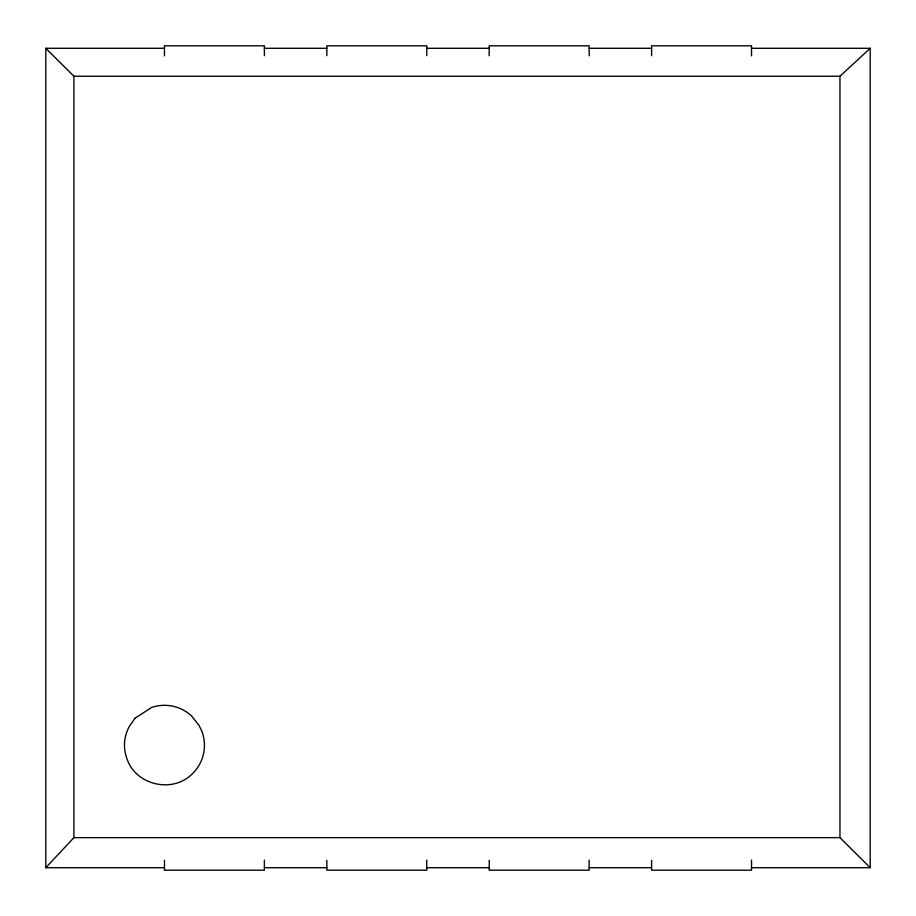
<?xml version="1.0" encoding="UTF-8"?>
<svg xmlns="http://www.w3.org/2000/svg" width="916" height="916" viewBox="0 0 916 916"><rect width="100%" height="100%" fill="white"/><g stroke="black" fill="none" stroke-linecap="round" stroke-linejoin="round"><path stroke-width="1.37" d="M489.155 55.796L489.224 45.8L589.16 45.8L589.228 55.796M45.8 867.704L73.898 837.648L73.898 76.234L45.8 48.296L45.8 867.704L164.468 867.704M73.898 76.234L839.961 76.234L870.2 48.296L870.2 867.704L751.532 867.704M45.8 48.296L164.468 48.296M264.392 48.296L326.84 48.296M426.776 48.296L489.213 48.296M589.171 48.296L651.608 48.296M751.532 48.296L870.2 48.296M73.898 837.648L839.961 837.648L870.2 867.704M264.392 867.704L326.852 867.704M426.764 867.704L489.224 867.704M589.148 867.704L651.608 867.704M751.521 860.181L751.532 870.2L651.608 870.2L651.608 860.307M589.137 860.181L589.16 870.2L489.224 870.2L489.224 860.307M426.753 860.181L426.776 870.2L326.852 870.2L326.852 860.307M264.369 860.181L264.392 870.2L164.468 870.2L164.468 860.307M839.961 76.234L839.961 837.648M751.532 55.819L751.532 45.8L651.608 45.8L651.608 55.693M426.776 55.693L426.776 45.8L326.84 45.8L326.84 55.693M264.392 55.693L264.392 45.8L164.468 45.8L164.468 55.819M135.041 718.236L129.511 726.136A38.564 38.564 0 0 0 127.061 759.055C136.037 785.47 173.01 793.703 192.475 773.654A39.17 39.17 0 0 0 201.875 759.364A39.972 39.972 0 0 0 202.184 732.056L199.127 725.529L191.524 715.865A39.938 39.938 0 0 0 151.564 707.461L135.041 718.236"/></g></svg>
